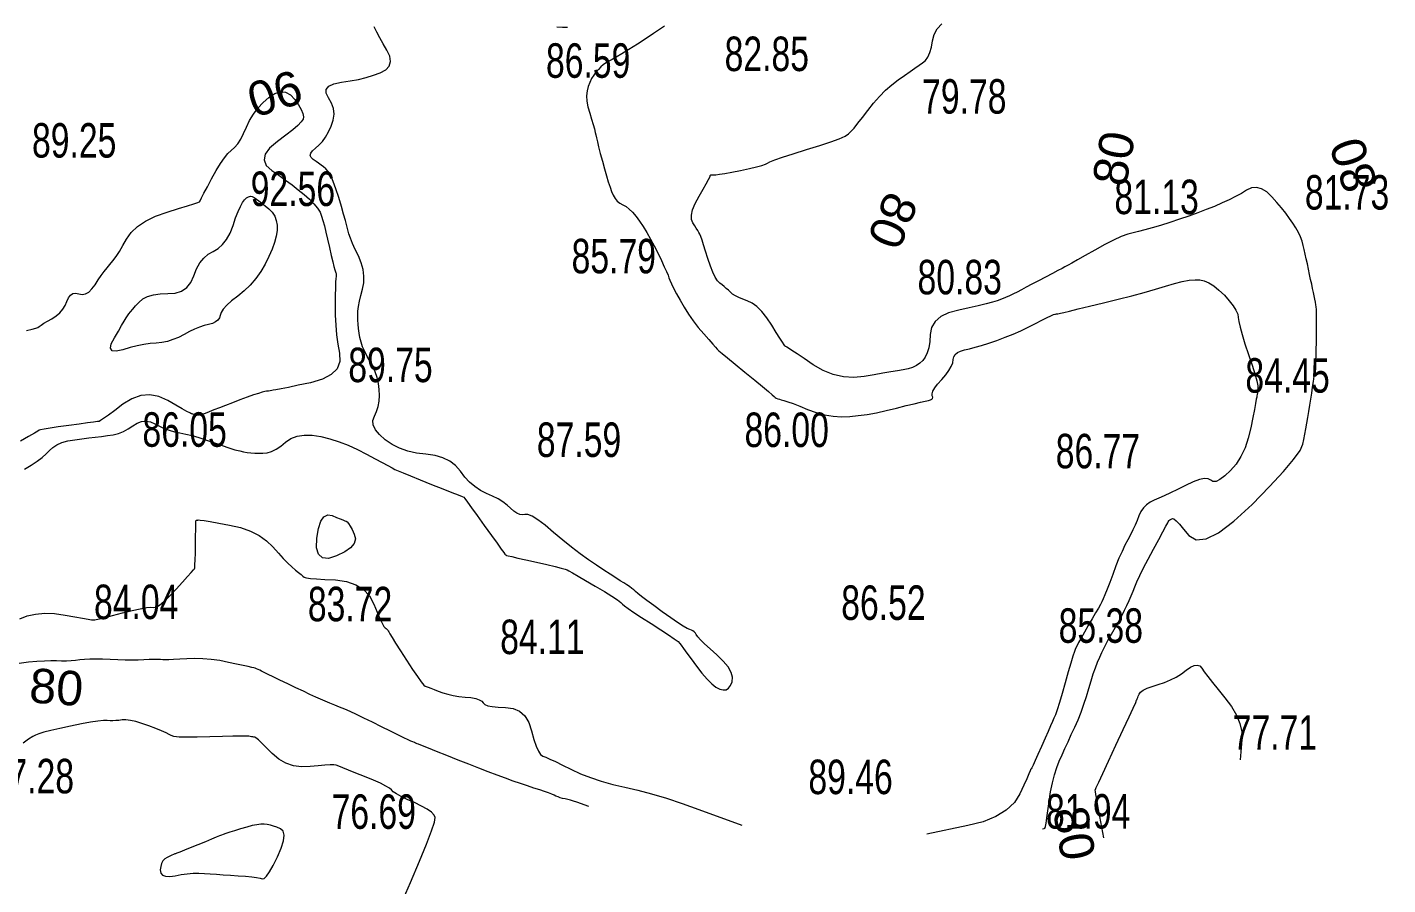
# Model space of a CAD drawing. Header units: metres. Extents: x 431726 to 434411, y 2469261 to 2472412.
# Drawn here: x 433496.6 to 433654.5, y 2471696.2 to 2471795.8 of the extents above; entities that cross this region are included whole.
import ezdxf
from ezdxf.enums import TextEntityAlignment as Align

# ---------------------------------------------------------------- set-up
doc = ezdxf.new("R2010")
doc.units = ezdxf.units.M
doc.header["$MEASUREMENT"] = 0
for name, color, linetype, lineweight in [('CAO DO', 8, 'Continuous', 18), ('MH_DongMuc', 8, 'Continuous', 18), ('MH_DongMuc_Con', 8, 'Continuous', 18)]:
    doc.layers.add(name, color=color, linetype=linetype, lineweight=lineweight)
doc.styles.get("Standard").update_dxf_attribs({"font": 'arial.ttf'})

msp = doc.modelspace()

# ---------------------------------------------------------------- linework, layer by layer
at = {"layer": 'MH_DongMuc', "color": 8, "lineweight": 0, "elevation": 90}
for points in [[(433525.35, 2471788.06), (433526, 2471788.26), (433526.6, 2471788.21), (433527.16, 2471787.92), (433527.68, 2471787.37), (433528.11, 2471786.74), (433528.42, 2471786.2), (433528.61, 2471785.74), (433528.68, 2471785.36), (433528.63, 2471785.07), (433528.43, 2471784.77), (433528.03, 2471784.36), (433527.43, 2471783.84), (433526.64, 2471783.22), (433525.65, 2471782.49), (433524.75, 2471781.73), (433524.24, 2471781.02), (433524.12, 2471780.34), (433524.37, 2471779.72), (433525.01, 2471779.13), (433525.83, 2471778.57), (433526.61, 2471778.01), (433527.36, 2471777.45), (433528.08, 2471776.89), (433528.77, 2471776.33), (433529.39, 2471775.79), (433529.9, 2471775.26), (433530.31, 2471774.76), (433530.6, 2471774.28), (433530.79, 2471773.82), (433530.93, 2471773.32), (433531.1, 2471772.7), (433531.27, 2471771.97), (433531.47, 2471771.14), (433531.69, 2471770.19), (433531.9, 2471769.27), (433532.07, 2471768.53), (433532.21, 2471767.97), (433532.32, 2471767.59), (433532.4, 2471767.38), (433532.45, 2471767.26), (433532.48, 2471767.15), (433532.49, 2471767.03), (433532.49, 2471766.92), (433532.47, 2471766.81), (433532.44, 2471766.59), (433532.41, 2471766.15), (433532.39, 2471765.49), (433532.37, 2471764.62), (433532.36, 2471763.52), (433532.37, 2471762.33), (433532.43, 2471761.18), (433532.53, 2471760.06), (433532.67, 2471758.97), (433532.86, 2471757.91), (433532.9, 2471756.94), (433532.58, 2471756.12), (433531.9, 2471755.43), (433530.88, 2471754.89), (433529.5, 2471754.49), (433528.08, 2471754.19), (433526.94, 2471753.95), (433526.08, 2471753.78), (433525.49, 2471753.66), (433525.18, 2471753.61), (433525, 2471753.59), (433524.82, 2471753.56), (433524.62, 2471753.53), (433524.41, 2471753.5), (433524.18, 2471753.46), (433523.89, 2471753.39), (433523.45, 2471753.26), (433522.88, 2471753.07), (433522.16, 2471752.81), (433521.31, 2471752.5), (433520.43, 2471752.17), (433519.63, 2471751.86), (433518.92, 2471751.59), (433518.3, 2471751.34), (433517.75, 2471751.12), (433517.29, 2471750.94), (433516.89, 2471750.82), (433516.57, 2471750.74), (433516.31, 2471750.72), (433516.12, 2471750.75), (433515.98, 2471750.8), (433515.86, 2471750.84), (433515.76, 2471750.88), (433515.68, 2471750.9), (433515.63, 2471750.91), (433515.49, 2471750.98), (433515.15, 2471751.16), (433514.61, 2471751.47), (433513.87, 2471751.9), (433512.93, 2471752.44), (433511.89, 2471752.91), (433510.85, 2471753.1), (433509.81, 2471753.01), (433508.78, 2471752.64), (433507.74, 2471751.99), (433506.8, 2471751.28), (433506.05, 2471750.73), (433505.5, 2471750.33), (433505.15, 2471750.09), (433504.98, 2471750), (433504.79, 2471749.98), (433504.34, 2471749.92), (433503.63, 2471749.82), (433502.67, 2471749.69), (433501.46, 2471749.53), (433500.24, 2471749.36), (433499.29, 2471749.22), (433498.61, 2471749.12), (433498.18, 2471749.04), (433498.02, 2471748.99), (433497.87, 2471748.88), (433497.46, 2471748.63), (433496.79, 2471748.24), (433495.87, 2471747.7)], [(433496.55, 2471760.55), (433497.2, 2471760.7), (433497.63, 2471760.82), (433497.85, 2471760.92), (433498.01, 2471761.03), (433498.25, 2471761.19), (433498.58, 2471761.39), (433498.99, 2471761.63), (433499.49, 2471761.92), (433500, 2471762.24), (433500.42, 2471762.61), (433500.77, 2471763.01), (433501.05, 2471763.45), (433501.24, 2471763.92), (433501.42, 2471764.35), (433501.65, 2471764.66), (433501.93, 2471764.83), (433502.25, 2471764.88), (433502.62, 2471764.8), (433503.01, 2471764.73), (433503.39, 2471764.8), (433503.77, 2471765.01), (433504.14, 2471765.37), (433504.5, 2471765.87), (433504.85, 2471766.42), (433505.2, 2471766.93), (433505.55, 2471767.4), (433505.89, 2471767.83), (433506.23, 2471768.22), (433506.58, 2471768.64), (433506.95, 2471769.14), (433507.33, 2471769.72), (433507.73, 2471770.4), (433508.15, 2471771.16), (433508.68, 2471771.93), (433509.41, 2471772.63), (433510.36, 2471773.25), (433511.51, 2471773.81), (433512.87, 2471774.29), (433514.19, 2471774.7), (433515.22, 2471775.02), (433515.97, 2471775.26), (433516.42, 2471775.42), (433516.6, 2471775.49), (433516.68, 2471775.62), (433516.86, 2471775.96), (433517.14, 2471776.49), (433517.53, 2471777.23), (433518.02, 2471778.17), (433518.54, 2471779.13), (433519.04, 2471779.94), (433519.5, 2471780.6), (433519.92, 2471781.11), (433520.31, 2471781.46), (433520.69, 2471781.79), (433521.05, 2471782.23), (433521.4, 2471782.77), (433521.74, 2471783.41), (433522.07, 2471784.16), (433522.43, 2471784.94), (433522.87, 2471785.67), (433523.39, 2471786.36), (433523.99, 2471787), (433524.66, 2471787.6), (433525.35, 2471788.06)]]:
    msp.add_lwpolyline(points, dxfattribs=at)
at = {"layer": 'MH_DongMuc_Con', "color": 8, "lineweight": 0}
for points, elevation in [([(433496.31, 2471744.46), (433497.1, 2471744.93), (433497.78, 2471745.39), (433498.37, 2471745.82), (433498.85, 2471746.24), (433499.22, 2471746.63), (433499.6, 2471746.99), (433500.08, 2471747.3), (433500.66, 2471747.55), (433501.36, 2471747.74), (433502.15, 2471747.88), (433502.98, 2471747.99), (433503.78, 2471748.1), (433504.53, 2471748.19), (433505.25, 2471748.27), (433505.94, 2471748.35), (433506.59, 2471748.45), (433507.21, 2471748.61), (433507.8, 2471748.84), (433508.36, 2471749.14), (433508.88, 2471749.49), (433509.4, 2471749.81), (433509.91, 2471750), (433510.42, 2471750.04), (433510.93, 2471749.95), (433511.45, 2471749.72), (433511.97, 2471749.44), (433512.53, 2471749.19), (433513.11, 2471748.98), (433513.71, 2471748.81), (433514.35, 2471748.68), (433515.03, 2471748.54), (433515.77, 2471748.35), (433516.56, 2471748.12), (433517.42, 2471747.84), (433518.34, 2471747.52), (433519.24, 2471747.2), (433520.02, 2471746.93), (433520.7, 2471746.72), (433521.28, 2471746.57), (433521.74, 2471746.47), (433522.16, 2471746.4), (433522.59, 2471746.36), (433523.04, 2471746.32), (433523.49, 2471746.31), (433523.97, 2471746.31), (433524.46, 2471746.36), (433524.97, 2471746.52), (433525.5, 2471746.77), (433526.04, 2471747.13), (433526.61, 2471747.58), (433527.23, 2471748.01), (433527.95, 2471748.29), (433528.77, 2471748.42), (433529.69, 2471748.41), (433530.69, 2471748.25), (433531.75, 2471747.99), (433532.81, 2471747.65), (433533.88, 2471747.24), (433534.94, 2471746.76), (433536.01, 2471746.21), (433536.99, 2471745.67), (433537.81, 2471745.23), (433538.47, 2471744.87), (433538.96, 2471744.61), (433539.28, 2471744.44), (433539.65, 2471744.28), (433540.25, 2471744.02), (433541.11, 2471743.67), (433542.2, 2471743.23), (433543.54, 2471742.7), (433544.86, 2471742.18), (433545.89, 2471741.77), (433546.64, 2471741.47), (433547.1, 2471741.28), (433547.27, 2471741.2), (433547.39, 2471741.05), (433547.69, 2471740.64), (433548.17, 2471739.99), (433548.82, 2471739.09), (433549.65, 2471737.93), (433550.48, 2471736.77), (433551.14, 2471735.86), (433551.61, 2471735.19), (433551.91, 2471734.78), (433552.03, 2471734.61), (433552.06, 2471734.56), (433552.1, 2471734.53), (433552.14, 2471734.5), (433552.18, 2471734.47), (433552.23, 2471734.45), (433552.41, 2471734.41), (433552.85, 2471734.31), (433553.54, 2471734.15), (433554.49, 2471733.93), (433555.7, 2471733.65), (433556.91, 2471733.38), (433557.87, 2471733.15), (433558.59, 2471732.97), (433559.05, 2471732.85), (433559.27, 2471732.78), (433559.47, 2471732.67), (433559.9, 2471732.43), (433560.54, 2471732.05), (433561.41, 2471731.54), (433562.5, 2471730.9), (433563.58, 2471730.25), (433564.45, 2471729.72), (433565.09, 2471729.3), (433565.51, 2471728.99), (433565.7, 2471728.8), (433565.9, 2471728.6), (433566.33, 2471728.28), (433566.99, 2471727.83), (433567.88, 2471727.25), (433569, 2471726.54), (433570.13, 2471725.83), (433571.02, 2471725.24), (433571.69, 2471724.78), (433572.13, 2471724.45), (433572.35, 2471724.24), (433572.5, 2471724.02), (433572.77, 2471723.65), (433573.16, 2471723.12), (433573.65, 2471722.44), (433574.26, 2471721.61), (433574.9, 2471720.77), (433575.49, 2471720.09), (433576.04, 2471719.55), (433576.53, 2471719.17), (433576.97, 2471718.93), (433577.37, 2471718.84), (433577.7, 2471718.87), (433577.99, 2471719.04), (433578.22, 2471719.35), (433578.4, 2471719.78), (433578.45, 2471720.31), (433578.3, 2471720.88), (433577.94, 2471721.51), (433577.38, 2471722.18), (433576.62, 2471722.91), (433575.84, 2471723.61), (433575.2, 2471724.19), (433574.73, 2471724.66), (433574.41, 2471725.01), (433574.24, 2471725.26), (433574.14, 2471725.43), (433574.01, 2471725.57), (433573.86, 2471725.69), (433573.69, 2471725.79), (433573.49, 2471725.85), (433573.19, 2471725.98), (433572.72, 2471726.25), (433572.08, 2471726.66), (433571.28, 2471727.21), (433570.3, 2471727.91), (433569.32, 2471728.62), (433568.52, 2471729.21), (433567.9, 2471729.68), (433567.46, 2471730.03), (433567.19, 2471730.26), (433566.99, 2471730.44), (433566.76, 2471730.63), (433566.49, 2471730.83), (433566.19, 2471731.04), (433565.85, 2471731.26), (433565.43, 2471731.52), (433564.9, 2471731.86), (433564.27, 2471732.27), (433563.52, 2471732.75), (433562.66, 2471733.31), (433561.73, 2471733.94), (433560.77, 2471734.64), (433559.77, 2471735.4), (433558.75, 2471736.23), (433557.7, 2471737.12), (433556.71, 2471737.95), (433555.88, 2471738.57), (433555.21, 2471738.99), (433554.7, 2471739.2), (433554.35, 2471739.21), (433554.06, 2471739.16), (433553.76, 2471739.21), (433553.43, 2471739.36), (433553.08, 2471739.6), (433552.71, 2471739.93), (433552.3, 2471740.3), (433551.81, 2471740.66), (433551.25, 2471741.01), (433550.62, 2471741.34), (433549.91, 2471741.65), (433549.2, 2471742), (433548.54, 2471742.43), (433547.93, 2471742.95), (433547.38, 2471743.54), (433546.88, 2471744.22), (433546.33, 2471744.87), (433545.66, 2471745.4), (433544.86, 2471745.79), (433543.94, 2471746.06), (433542.88, 2471746.2), (433541.79, 2471746.33), (433540.78, 2471746.56), (433539.83, 2471746.9), (433538.95, 2471747.34), (433538.14, 2471747.88), (433537.48, 2471748.47), (433537.02, 2471749.04), (433536.78, 2471749.59), (433536.74, 2471750.12), (433536.92, 2471750.63), (433537.16, 2471751.16), (433537.34, 2471751.73), (433537.45, 2471752.34), (433537.49, 2471753), (433537.47, 2471753.71), (433537.37, 2471754.42), (433537.22, 2471755.1), (433537.01, 2471755.75), (433536.74, 2471756.37), (433536.4, 2471756.97), (433536.06, 2471757.54), (433535.78, 2471758.1), (433535.54, 2471758.66), (433535.36, 2471759.2), (433535.23, 2471759.73), (433535.13, 2471760.25), (433535.06, 2471760.77), (433535.01, 2471761.27), (433534.98, 2471761.77), (433534.97, 2471762.26), (433535, 2471762.78), (433535.07, 2471763.34), (433535.17, 2471763.96), (433535.33, 2471764.62), (433535.52, 2471765.34), (433535.67, 2471766.09), (433535.7, 2471766.85), (433535.61, 2471767.63), (433535.39, 2471768.41), (433535.06, 2471769.21), (433534.69, 2471769.97), (433534.38, 2471770.65), (433534.13, 2471771.26), (433533.95, 2471771.78), (433533.83, 2471772.22), (433533.72, 2471772.69), (433533.55, 2471773.3), (433533.34, 2471774.06), (433533.08, 2471774.95), (433532.78, 2471775.99), (433532.45, 2471777.01), (433532.14, 2471777.85), (433531.84, 2471778.52), (433531.56, 2471779), (433531.29, 2471779.31), (433531.02, 2471779.53), (433530.74, 2471779.74), (433530.44, 2471779.96), (433530.14, 2471780.18), (433529.82, 2471780.4), (433529.57, 2471780.63), (433529.47, 2471780.88), (433529.52, 2471781.14), (433529.72, 2471781.42), (433530.07, 2471781.72), (433530.48, 2471782.06), (433530.87, 2471782.49), (433531.24, 2471783), (433531.58, 2471783.59), (433531.9, 2471784.27), (433532.14, 2471784.97), (433532.23, 2471785.65), (433532.16, 2471786.3), (433531.95, 2471786.93), (433531.59, 2471787.54), (433531.3, 2471788.09), (433531.31, 2471788.54), (433531.61, 2471788.91), (433532.21, 2471789.18), (433533.1, 2471789.36), (433534.11, 2471789.52), (433535.07, 2471789.7), (433535.97, 2471789.92), (433536.81, 2471790.17), (433537.59, 2471790.45), (433538.23, 2471790.79), (433538.62, 2471791.23), (433538.78, 2471791.76), (433538.69, 2471792.38), (433538.36, 2471793.09), (433537.93, 2471793.83), (433537.55, 2471794.53), (433537.2, 2471795.19), (433536.89, 2471795.81)], 88), ([(433558.06, 2471795.8), (433558.74, 2471795.74), (433559.3, 2471795.77)], 88), ([(433570.55, 2471795.89), (433569.99, 2471795.5), (433569.29, 2471795.02), (433568.43, 2471794.45), (433567.43, 2471793.8), (433566.44, 2471793.17), (433565.61, 2471792.65), (433564.97, 2471792.26), (433564.49, 2471791.99), (433564.18, 2471791.85), (433563.96, 2471791.74), (433563.71, 2471791.58), (433563.46, 2471791.39), (433563.18, 2471791.15), (433562.89, 2471790.86), (433562.61, 2471790.54), (433562.35, 2471790.18), (433562.11, 2471789.78), (433561.9, 2471789.35), (433561.71, 2471788.88), (433561.57, 2471788.37), (433561.52, 2471787.8), (433561.55, 2471787.18), (433561.67, 2471786.51), (433561.88, 2471785.77), (433562.1, 2471785.06), (433562.28, 2471784.46), (433562.43, 2471783.95), (433562.53, 2471783.55), (433562.59, 2471783.25), (433562.66, 2471782.92), (433562.77, 2471782.46), (433562.92, 2471781.86), (433563.11, 2471781.11), (433563.35, 2471780.22), (433563.6, 2471779.31), (433563.83, 2471778.5), (433564.04, 2471777.8), (433564.24, 2471777.19), (433564.41, 2471776.68), (433564.6, 2471776.25), (433564.82, 2471775.88), (433565.08, 2471775.58), (433565.39, 2471775.33), (433565.73, 2471775.14), (433566.1, 2471774.94), (433566.47, 2471774.65), (433566.86, 2471774.27), (433567.26, 2471773.8), (433567.67, 2471773.24), (433568.09, 2471772.61), (433568.51, 2471771.92), (433568.94, 2471771.17), (433569.37, 2471770.36), (433569.81, 2471769.49), (433570.21, 2471768.66), (433570.53, 2471767.96), (433570.79, 2471767.4), (433570.97, 2471766.97), (433571.07, 2471766.68), (433571.18, 2471766.39), (433571.36, 2471765.98), (433571.62, 2471765.46), (433571.95, 2471764.82), (433572.36, 2471764.06), (433572.83, 2471763.26), (433573.34, 2471762.46), (433573.88, 2471761.68), (433574.47, 2471760.92), (433575.11, 2471760.17), (433575.69, 2471759.5), (433576.15, 2471758.98), (433576.48, 2471758.61), (433576.67, 2471758.39), (433576.74, 2471758.31), (433576.87, 2471758.2), (433577.25, 2471757.89), (433577.87, 2471757.38), (433578.75, 2471756.65), (433579.88, 2471755.73), (433581.02, 2471754.79), (433581.93, 2471754.04), (433582.61, 2471753.47), (433583.06, 2471753.08), (433583.28, 2471752.89), (433583.39, 2471752.78), (433583.53, 2471752.7), (433583.69, 2471752.63), (433583.88, 2471752.57), (433584.1, 2471752.52), (433584.4, 2471752.44), (433584.86, 2471752.29), (433585.47, 2471752.07), (433586.24, 2471751.77), (433587.16, 2471751.4), (433588.15, 2471751.04), (433589.13, 2471750.77), (433590.11, 2471750.61), (433591.08, 2471750.54), (433592.04, 2471750.57), (433593.02, 2471750.67), (433594.05, 2471750.81), (433595.14, 2471751.01), (433596.28, 2471751.25), (433597.47, 2471751.54), (433598.59, 2471751.83), (433599.52, 2471752.06), (433600.26, 2471752.24), (433600.81, 2471752.36), (433601.17, 2471752.43), (433601.4, 2471752.49), (433601.56, 2471752.57), (433601.65, 2471752.68), (433601.67, 2471752.82), (433601.62, 2471752.99), (433601.59, 2471753.2), (433601.68, 2471753.5), (433601.9, 2471753.88), (433602.24, 2471754.33), (433602.71, 2471754.87), (433603.18, 2471755.42), (433603.55, 2471755.93), (433603.82, 2471756.39), (433603.99, 2471756.8), (433604.05, 2471757.17), (433604.11, 2471757.49), (433604.28, 2471757.77), (433604.54, 2471757.99), (433604.9, 2471758.17), (433605.37, 2471758.3), (433605.93, 2471758.42), (433606.58, 2471758.6), (433607.33, 2471758.82), (433608.17, 2471759.09), (433609.1, 2471759.41), (433610.06, 2471759.77), (433610.99, 2471760.14), (433611.89, 2471760.52), (433612.76, 2471760.93), (433613.59, 2471761.36), (433614.34, 2471761.75), (433614.94, 2471762.05), (433615.39, 2471762.27), (433615.69, 2471762.41), (433615.84, 2471762.45), (433615.92, 2471762.46), (433616.03, 2471762.48), (433616.17, 2471762.5), (433616.33, 2471762.53), (433616.51, 2471762.57), (433616.87, 2471762.65), (433617.54, 2471762.81), (433618.53, 2471763.05), (433619.84, 2471763.37), (433621.47, 2471763.76), (433623.18, 2471764.19), (433624.76, 2471764.59), (433626.2, 2471764.98), (433627.5, 2471765.35), (433628.67, 2471765.71), (433629.71, 2471766.01), (433630.62, 2471766.24), (433631.42, 2471766.38), (433632.1, 2471766.45), (433632.65, 2471766.44), (433633.17, 2471766.33), (433633.71, 2471766.09), (433634.28, 2471765.74), (433634.87, 2471765.25), (433635.5, 2471764.65), (433636.07, 2471764.01), (433636.52, 2471763.43), (433636.85, 2471762.92), (433637.05, 2471762.46), (433637.12, 2471762.06), (433637.17, 2471761.59), (433637.32, 2471760.93), (433637.56, 2471760.07), (433637.89, 2471759.02), (433638.32, 2471757.78), (433638.74, 2471756.54), (433639.05, 2471755.52), (433639.27, 2471754.72), (433639.39, 2471754.14), (433639.4, 2471753.78), (433639.37, 2471753.54), (433639.34, 2471753.32), (433639.31, 2471753.13), (433639.28, 2471752.96), (433639.26, 2471752.82), (433639.21, 2471752.58), (433639.12, 2471752.1), (433638.98, 2471751.39), (433638.8, 2471750.45), (433638.58, 2471749.27), (433638.28, 2471748.04), (433637.9, 2471746.92), (433637.42, 2471745.93), (433636.86, 2471745.05), (433636.2, 2471744.29), (433635.55, 2471743.68), (433634.99, 2471743.26), (433634.54, 2471743.04), (433634.18, 2471743.01), (433633.92, 2471743.17), (433633.63, 2471743.35), (433633.2, 2471743.38), (433632.61, 2471743.26), (433631.88, 2471743), (433630.99, 2471742.58), (433630.08, 2471742.11), (433629.26, 2471741.71), (433628.53, 2471741.37), (433627.89, 2471741.08), (433627.35, 2471740.86), (433626.88, 2471740.63), (433626.47, 2471740.33), (433626.12, 2471739.97), (433625.83, 2471739.55), (433625.6, 2471739.05), (433625.38, 2471738.52), (433625.15, 2471737.98), (433624.88, 2471737.42), (433624.6, 2471736.85), (433624.29, 2471736.27), (433623.97, 2471735.64), (433623.63, 2471734.92), (433623.28, 2471734.12), (433622.92, 2471733.23), (433622.55, 2471732.25), (433622.2, 2471731.31), (433621.89, 2471730.52), (433621.64, 2471729.89), (433621.44, 2471729.41), (433621.29, 2471729.08), (433621.12, 2471728.77), (433620.89, 2471728.34), (433620.57, 2471727.79), (433620.18, 2471727.11), (433619.72, 2471726.32), (433619.26, 2471725.53), (433618.88, 2471724.86), (433618.58, 2471724.33), (433618.37, 2471723.92), (433618.23, 2471723.63), (433618.1, 2471723.3), (433617.92, 2471722.74), (433617.68, 2471721.95), (433617.38, 2471720.93), (433617.03, 2471719.68), (433616.67, 2471718.42), (433616.36, 2471717.38), (433616.11, 2471716.55), (433615.9, 2471715.94), (433615.74, 2471715.55), (433615.58, 2471715.19), (433615.35, 2471714.68), (433615.06, 2471714.03), (433614.7, 2471713.23), (433614.28, 2471712.28), (433613.87, 2471711.36), (433613.55, 2471710.64), (433613.31, 2471710.12), (433613.15, 2471709.81), (433613.08, 2471709.69), (433613.06, 2471709.66), (433613.04, 2471709.64), (433613.02, 2471709.62), (433613.02, 2471709.6), (433613.02, 2471709.57), (433612.98, 2471709.44), (433612.83, 2471709.1), (433612.58, 2471708.54), (433612.23, 2471707.77), (433611.78, 2471706.79), (433611.14, 2471705.77), (433610.21, 2471704.89), (433609.01, 2471704.15), (433607.52, 2471703.55), (433605.76, 2471703.09), (433600.99, 2471702.11)], 84), ([(433614.42, 2471702.73), (433614.6, 2471702.77), (433614.65, 2471702.79), (433614.68, 2471702.81), (433614.71, 2471702.84), (433614.73, 2471702.87), (433614.76, 2471703.01), (433614.82, 2471703.39), (433614.9, 2471703.99), (433615.02, 2471704.82), (433615.17, 2471705.88), (433615.35, 2471707.01), (433615.55, 2471708.04), (433615.79, 2471708.98), (433616.06, 2471709.82), (433616.35, 2471710.57), (433616.67, 2471711.29), (433617.01, 2471712.04), (433617.37, 2471712.83), (433617.74, 2471713.65), (433618.14, 2471714.5), (433618.53, 2471715.38), (433618.89, 2471716.27), (433619.22, 2471717.17), (433619.52, 2471718.08), (433619.79, 2471719), (433620.05, 2471719.88), (433620.3, 2471720.69), (433620.55, 2471721.42), (433620.8, 2471722.08), (433621.04, 2471722.65), (433621.29, 2471723.19), (433621.55, 2471723.72), (433621.83, 2471724.25), (433622.11, 2471724.79), (433622.42, 2471725.32), (433622.72, 2471725.85), (433623.03, 2471726.39), (433623.33, 2471726.95), (433623.63, 2471727.51), (433623.92, 2471728.08), (433624.2, 2471728.65), (433624.46, 2471729.21), (433624.7, 2471729.75), (433624.92, 2471730.29), (433625.12, 2471730.8), (433625.36, 2471731.39), (433625.7, 2471732.12), (433626.13, 2471733), (433626.66, 2471734.02), (433627.28, 2471735.19), (433627.89, 2471736.31), (433628.37, 2471737.19), (433628.71, 2471737.84), (433628.93, 2471738.24), (433629.01, 2471738.41), (433629.03, 2471738.45), (433629.06, 2471738.49), (433629.09, 2471738.52), (433629.13, 2471738.55), (433629.17, 2471738.57), (433629.21, 2471738.59), (433629.27, 2471738.61), (433629.34, 2471738.64), (433629.41, 2471738.68), (433629.49, 2471738.72), (433629.63, 2471738.68), (433629.9, 2471738.46), (433630.28, 2471738.07), (433630.78, 2471737.51), (433631.39, 2471736.77), (433632.23, 2471736.26), (433633.38, 2471736.36), (433634.84, 2471737.07), (433636.62, 2471738.41), (433638.71, 2471740.36), (433640.75, 2471742.44), (433642.36, 2471744.19), (433643.54, 2471745.59), (433644.29, 2471746.64), (433644.6, 2471747.36), (433644.71, 2471747.91), (433644.82, 2471748.51), (433644.94, 2471749.13), (433645.06, 2471749.78), (433645.18, 2471750.47), (433645.3, 2471751.17), (433645.42, 2471751.87), (433645.53, 2471752.57), (433645.64, 2471753.27), (433645.74, 2471753.97), (433645.83, 2471754.64), (433645.91, 2471755.24), (433645.98, 2471755.77), (433646.03, 2471756.23), (433646.08, 2471756.64), (433646.11, 2471757.07), (433646.14, 2471757.64), (433646.16, 2471758.34), (433646.18, 2471759.17), (433646.2, 2471760.14), (433646.2, 2471761.09), (433646.2, 2471761.88), (433646.19, 2471762.51), (433646.18, 2471762.99), (433646.15, 2471763.3), (433646.12, 2471763.55), (433646.07, 2471763.85), (433646.01, 2471764.18), (433645.93, 2471764.56), (433645.84, 2471764.98), (433645.74, 2471765.44), (433645.63, 2471765.94), (433645.51, 2471766.47), (433645.39, 2471767.05), (433645.26, 2471767.67), (433645.13, 2471768.28), (433645, 2471768.87), (433644.88, 2471769.42), (433644.77, 2471769.94), (433644.65, 2471770.43), (433644.52, 2471770.91), (433644.33, 2471771.41), (433644.09, 2471771.92), (433643.8, 2471772.45), (433643.46, 2471773), (433643.07, 2471773.57), (433642.63, 2471774.16), (433642.14, 2471774.77), (433641.6, 2471775.41), (433641.02, 2471776.07), (433640.41, 2471776.64), (433639.82, 2471777), (433639.23, 2471777.16), (433638.65, 2471777.1), (433638.08, 2471776.84), (433637.48, 2471776.47), (433636.81, 2471776.1), (433636.06, 2471775.72), (433635.25, 2471775.35), (433634.35, 2471774.96), (433633.41, 2471774.58), (433632.41, 2471774.2), (433631.38, 2471773.83), (433630.3, 2471773.46), (433629.18, 2471773.09), (433628.09, 2471772.75), (433627.13, 2471772.46), (433626.27, 2471772.22), (433625.54, 2471772.04), (433624.92, 2471771.9), (433624.29, 2471771.73), (433623.53, 2471771.45), (433622.64, 2471771.04), (433621.62, 2471770.52), (433620.46, 2471769.88), (433619.35, 2471769.24), (433618.47, 2471768.74), (433617.81, 2471768.36), (433617.38, 2471768.12), (433617.17, 2471768.01), (433617, 2471767.93), (433616.67, 2471767.76), (433616.18, 2471767.51), (433615.55, 2471767.17), (433614.75, 2471766.76), (433613.93, 2471766.32), (433613.18, 2471765.92), (433612.53, 2471765.58), (433611.96, 2471765.28), (433611.48, 2471765.02), (433611.04, 2471764.8), (433610.58, 2471764.58), (433610.12, 2471764.38), (433609.64, 2471764.19), (433609.16, 2471764.01), (433608.59, 2471763.83), (433607.86, 2471763.63), (433606.96, 2471763.42), (433605.91, 2471763.18), (433604.69, 2471762.93), (433603.52, 2471762.6), (433602.6, 2471762.16), (433601.94, 2471761.59), (433601.53, 2471760.9), (433601.38, 2471760.09), (433601.32, 2471759.28), (433601.21, 2471758.56), (433601.03, 2471757.96), (433600.81, 2471757.46), (433600.52, 2471757.06), (433600.18, 2471756.75), (433599.78, 2471756.48), (433599.33, 2471756.26), (433598.81, 2471756.1), (433598.24, 2471755.98), (433597.58, 2471755.88), (433596.8, 2471755.75), (433595.9, 2471755.6), (433594.87, 2471755.41), (433593.72, 2471755.2), (433592.52, 2471755.08), (433591.32, 2471755.16), (433590.14, 2471755.43), (433588.97, 2471755.91), (433587.81, 2471756.58), (433586.76, 2471757.29), (433585.93, 2471757.84), (433585.32, 2471758.25), (433584.93, 2471758.5), (433584.76, 2471758.61), (433584.7, 2471758.65), (433584.65, 2471758.68), (433584.6, 2471758.71), (433584.56, 2471758.74), (433584.53, 2471758.77), (433584.44, 2471758.89), (433584.25, 2471759.19), (433583.94, 2471759.67), (433583.53, 2471760.33), (433583, 2471761.18), (433582.42, 2471762.04), (433581.85, 2471762.76), (433581.28, 2471763.32), (433580.72, 2471763.73), (433580.16, 2471763.98), (433579.63, 2471764.17), (433579.18, 2471764.37), (433578.78, 2471764.57), (433578.46, 2471764.78), (433578.2, 2471765), (433577.97, 2471765.22), (433577.73, 2471765.43), (433577.49, 2471765.64), (433577.24, 2471765.85), (433576.97, 2471766.05), (433576.71, 2471766.32), (433576.44, 2471766.75), (433576.16, 2471767.31), (433575.88, 2471768.03), (433575.6, 2471768.9), (433575.33, 2471769.76), (433575.1, 2471770.48), (433574.91, 2471771.04), (433574.76, 2471771.46), (433574.65, 2471771.72), (433574.55, 2471771.92), (433574.41, 2471772.16), (433574.25, 2471772.42), (433574.06, 2471772.71), (433573.84, 2471773.04), (433573.68, 2471773.43), (433573.68, 2471773.94), (433573.82, 2471774.56), (433574.12, 2471775.29), (433574.57, 2471776.13), (433575.05, 2471776.95), (433575.41, 2471777.59), (433575.67, 2471778.06), (433575.82, 2471778.36), (433575.87, 2471778.48), (433575.86, 2471778.52), (433575.87, 2471778.55), (433575.88, 2471778.57), (433575.91, 2471778.59), (433575.95, 2471778.6), (433576, 2471778.6), (433576.06, 2471778.61), (433576.13, 2471778.61), (433576.21, 2471778.61), (433576.31, 2471778.61), (433576.52, 2471778.62), (433576.93, 2471778.69), (433577.54, 2471778.79), (433578.36, 2471778.94), (433579.38, 2471779.13), (433580.4, 2471779.34), (433581.23, 2471779.53), (433581.85, 2471779.69), (433582.27, 2471779.84), (433582.49, 2471779.97), (433582.76, 2471780.13), (433583.36, 2471780.36), (433584.26, 2471780.68), (433585.49, 2471781.07), (433587.03, 2471781.55), (433588.58, 2471782.03), (433589.84, 2471782.45), (433590.82, 2471782.81), (433591.5, 2471783.12), (433591.89, 2471783.36), (433592.18, 2471783.64), (433592.55, 2471784.05), (433593, 2471784.6), (433593.53, 2471785.28), (433594.13, 2471786.09), (433594.79, 2471786.94), (433595.48, 2471787.72), (433596.18, 2471788.43), (433596.92, 2471789.07), (433597.67, 2471789.65), (433598.4, 2471790.16), (433599.04, 2471790.62), (433599.61, 2471791.01), (433600.09, 2471791.33), (433600.49, 2471791.6), (433600.82, 2471791.89), (433601.11, 2471792.29), (433601.34, 2471792.8), (433601.52, 2471793.42), (433601.65, 2471794.15), (433601.84, 2471794.9), (433602.2, 2471795.57), (433602.72, 2471796.16)], 82), ([(433523.23, 2471775.81), (433523.52, 2471775.59), (433523.86, 2471775.33), (433524.24, 2471775.02), (433524.66, 2471774.68), (433525.05, 2471774.28), (433525.34, 2471773.84), (433525.53, 2471773.33), (433525.62, 2471772.78), (433525.61, 2471772.16), (433525.51, 2471771.5), (433525.32, 2471770.77), (433525.05, 2471770), (433524.68, 2471769.16), (433524.24, 2471768.27), (433523.72, 2471767.39), (433523.14, 2471766.57), (433522.5, 2471765.82), (433521.81, 2471765.15), (433521.06, 2471764.54), (433520.35, 2471763.99), (433519.79, 2471763.49), (433519.38, 2471763.04), (433519.12, 2471762.65), (433519, 2471762.31), (433518.92, 2471762.01), (433518.74, 2471761.76), (433518.47, 2471761.55), (433518.11, 2471761.38), (433517.66, 2471761.26), (433517.15, 2471761.12), (433516.61, 2471760.94), (433516.04, 2471760.71), (433515.45, 2471760.42), (433514.83, 2471760.08), (433514.19, 2471759.75), (433513.54, 2471759.49), (433512.89, 2471759.29), (433512.24, 2471759.16), (433511.58, 2471759.09), (433510.89, 2471759.04), (433510.16, 2471758.93), (433509.39, 2471758.78), (433508.57, 2471758.57), (433507.71, 2471758.32), (433506.96, 2471758.15), (433506.49, 2471758.21), (433506.3, 2471758.49), (433506.38, 2471758.99), (433506.74, 2471759.72), (433507.21, 2471760.49), (433507.59, 2471761.13), (433507.89, 2471761.64), (433508.12, 2471762.01), (433508.27, 2471762.26), (433508.41, 2471762.47), (433508.61, 2471762.72), (433508.87, 2471763.04), (433509.19, 2471763.4), (433509.57, 2471763.81), (433510.03, 2471764.21), (433510.6, 2471764.51), (433511.27, 2471764.71), (433512.05, 2471764.82), (433512.93, 2471764.83), (433513.8, 2471764.89), (433514.54, 2471765.12), (433515.15, 2471765.54), (433515.63, 2471766.13), (433515.97, 2471766.9), (433516.28, 2471767.71), (433516.66, 2471768.39), (433517.11, 2471768.96), (433517.62, 2471769.4), (433518.2, 2471769.72), (433518.78, 2471770.06), (433519.3, 2471770.52), (433519.76, 2471771.13), (433520.16, 2471771.86), (433520.51, 2471772.74), (433520.81, 2471773.61), (433521.09, 2471774.35), (433521.36, 2471774.94), (433521.61, 2471775.41), (433521.84, 2471775.73), (433522.07, 2471775.95), (433522.29, 2471776.08), (433522.52, 2471776.13), (433522.74, 2471776.1), (433522.97, 2471775.98), (433523.23, 2471775.81)], 92), ([(433533.76, 2471738.34), (433533.91, 2471738.15), (433534.1, 2471737.85), (433534.32, 2471737.44), (433534.57, 2471736.93), (433534.7, 2471736.38), (433534.56, 2471735.84), (433534.15, 2471735.34), (433533.47, 2471734.85), (433532.53, 2471734.39), (433531.57, 2471734.11), (433530.87, 2471734.17), (433530.41, 2471734.59), (433530.19, 2471735.35), (433530.23, 2471736.45), (433530.43, 2471737.58), (433530.7, 2471738.41), (433531.06, 2471738.94), (433531.49, 2471739.16), (433532, 2471739.08), (433532.5, 2471738.87), (433532.92, 2471738.7), (433533.25, 2471738.57), (433533.49, 2471738.48), (433533.64, 2471738.43), (433533.76, 2471738.34)], 84), ([(433495.76, 2471727.08), (433496.64, 2471727.43), (433497.61, 2471727.65), (433498.67, 2471727.75), (433499.8, 2471727.7), (433501.02, 2471727.53), (433502.16, 2471727.32), (433503.05, 2471727.16), (433503.7, 2471727.04), (433504.11, 2471726.97), (433504.27, 2471726.96), (433504.31, 2471726.96), (433504.35, 2471726.97), (433504.39, 2471726.97), (433504.43, 2471726.97), (433504.46, 2471726.97), (433504.62, 2471727), (433505.02, 2471727.09), (433505.66, 2471727.25), (433506.54, 2471727.48), (433507.67, 2471727.77), (433508.8, 2471728.05), (433509.74, 2471728.26), (433510.46, 2471728.39), (433510.99, 2471728.44), (433511.3, 2471728.41), (433511.58, 2471728.44), (433511.97, 2471728.67), (433512.49, 2471729.09), (433513.13, 2471729.71), (433513.9, 2471730.53), (433514.64, 2471731.35), (433515.23, 2471732), (433515.65, 2471732.47), (433515.92, 2471732.76), (433516.03, 2471732.88), (433516.06, 2471733.01), (433516.09, 2471733.36), (433516.11, 2471733.93), (433516.14, 2471734.7), (433516.16, 2471735.69), (433516.17, 2471736.69), (433516.19, 2471737.46), (433516.2, 2471738.01), (433516.21, 2471738.35), (433516.21, 2471738.47), (433516.21, 2471738.48), (433516.22, 2471738.5), (433516.23, 2471738.51), (433516.24, 2471738.51), (433516.25, 2471738.52), (433516.27, 2471738.53), (433516.3, 2471738.54), (433516.35, 2471738.55), (433516.41, 2471738.56), (433516.48, 2471738.57), (433516.69, 2471738.56), (433517.15, 2471738.5), (433517.87, 2471738.38), (433518.85, 2471738.2), (433520.08, 2471737.98), (433521.37, 2471737.68), (433522.53, 2471737.27), (433523.54, 2471736.76), (433524.41, 2471736.15), (433525.13, 2471735.44), (433525.77, 2471734.73), (433526.34, 2471734.1), (433526.87, 2471733.56), (433527.34, 2471733.11), (433527.76, 2471732.74), (433528.12, 2471732.45), (433528.4, 2471732.22), (433528.62, 2471732.04), (433528.77, 2471731.93), (433528.86, 2471731.87), (433529.04, 2471731.84), (433529.48, 2471731.79), (433530.19, 2471731.74), (433531.17, 2471731.67), (433532.4, 2471731.6), (433533.68, 2471731.42), (433534.76, 2471731.05), (433535.64, 2471730.5), (433536.34, 2471729.75), (433536.84, 2471728.81), (433537.22, 2471727.88), (433537.54, 2471727.13), (433537.8, 2471726.58), (433538.01, 2471726.21), (433538.16, 2471726.04), (433538.27, 2471725.96), (433538.37, 2471725.87), (433538.46, 2471725.78), (433538.52, 2471725.68), (433538.58, 2471725.57), (433538.69, 2471725.35), (433538.96, 2471724.92), (433539.37, 2471724.26), (433539.92, 2471723.39), (433540.62, 2471722.3), (433541.33, 2471721.22), (433541.9, 2471720.38), (433542.33, 2471719.77), (433542.63, 2471719.4), (433542.79, 2471719.27), (433542.92, 2471719.24), (433543.14, 2471719.17), (433543.44, 2471719.05), (433543.83, 2471718.9), (433544.3, 2471718.7), (433544.84, 2471718.5), (433545.42, 2471718.33), (433546.05, 2471718.2), (433546.72, 2471718.09), (433547.44, 2471718.02), (433548.11, 2471717.95), (433548.66, 2471717.85), (433549.07, 2471717.71), (433549.36, 2471717.55), (433549.52, 2471717.35), (433549.7, 2471717.16), (433550.05, 2471717.01), (433550.57, 2471716.91), (433551.26, 2471716.84), (433552.12, 2471716.82), (433552.99, 2471716.7), (433553.74, 2471716.37), (433554.34, 2471715.83), (433554.81, 2471715.07), (433555.14, 2471714.09), (433555.41, 2471713.1), (433555.67, 2471712.32), (433555.93, 2471711.73), (433556.19, 2471711.35), (433556.44, 2471711.17), (433556.78, 2471711.04), (433557.27, 2471710.82), (433557.93, 2471710.52), (433558.74, 2471710.12), (433559.71, 2471709.63), (433560.8, 2471709.12), (433561.97, 2471708.66), (433563.22, 2471708.24), (433564.55, 2471707.87), (433565.95, 2471707.55), (433567.45, 2471707.21), (433569.06, 2471706.78), (433570.78, 2471706.27), (433572.61, 2471705.67), (433574.55, 2471704.98), (433579.54, 2471703.16)], 84), ([(433561.79, 2471705.3), (433560.38, 2471705.81), (433560, 2471705.93), (433559.65, 2471706.04), (433559.33, 2471706.12), (433559.02, 2471706.19), (433558.74, 2471706.26), (433558.47, 2471706.33), (433558.21, 2471706.42), (433557.97, 2471706.51), (433557.75, 2471706.61), (433557.49, 2471706.74), (433557.12, 2471706.88), (433556.65, 2471707.05), (433556.09, 2471707.24), (433555.42, 2471707.45), (433554.67, 2471707.7), (433553.87, 2471707.97), (433553.02, 2471708.27), (433552.1, 2471708.6), (433551.14, 2471708.96), (433550.11, 2471709.35), (433549.01, 2471709.77), (433547.85, 2471710.22), (433546.62, 2471710.7), (433545.32, 2471711.22), (433544.11, 2471711.7), (433543.17, 2471712.08), (433542.47, 2471712.35), (433542.04, 2471712.53), (433541.86, 2471712.6), (433541.79, 2471712.63), (433541.68, 2471712.68), (433541.54, 2471712.74), (433541.36, 2471712.81), (433541.15, 2471712.9), (433540.82, 2471713.04), (433540.32, 2471713.28), (433539.64, 2471713.62), (433538.78, 2471714.05), (433537.74, 2471714.57), (433536.67, 2471715.11), (433535.7, 2471715.58), (433534.85, 2471715.99), (433534.1, 2471716.33), (433533.46, 2471716.61), (433532.87, 2471716.85), (433532.31, 2471717.08), (433531.75, 2471717.32), (433531.2, 2471717.55), (433530.67, 2471717.77), (433530.1, 2471718.02), (433529.43, 2471718.32), (433528.67, 2471718.68), (433527.81, 2471719.08), (433526.86, 2471719.54), (433525.94, 2471719.98), (433525.17, 2471720.35), (433524.57, 2471720.65), (433524.12, 2471720.88), (433523.83, 2471721.03), (433523.62, 2471721.13), (433523.43, 2471721.22), (433523.25, 2471721.3), (433523.08, 2471721.36), (433522.93, 2471721.4), (433522.69, 2471721.45), (433522.28, 2471721.55), (433521.69, 2471721.67), (433520.93, 2471721.84), (433519.99, 2471722.04), (433518.97, 2471722.24), (433517.98, 2471722.38), (433517.01, 2471722.46), (433516.07, 2471722.48), (433515.15, 2471722.45), (433514.32, 2471722.4), (433513.62, 2471722.36), (433513.06, 2471722.34), (433512.63, 2471722.34), (433512.35, 2471722.35), (433512.08, 2471722.37), (433511.73, 2471722.38), (433511.3, 2471722.37), (433510.78, 2471722.36), (433510.17, 2471722.33), (433509.49, 2471722.31), (433508.76, 2471722.3), (433507.98, 2471722.31), (433507.14, 2471722.34), (433506.25, 2471722.38), (433505.37, 2471722.42), (433504.58, 2471722.43), (433503.88, 2471722.42), (433503.27, 2471722.39), (433502.74, 2471722.32), (433502.24, 2471722.26), (433501.73, 2471722.22), (433501.18, 2471722.19), (433500.62, 2471722.19), (433500.03, 2471722.21), (433499.38, 2471722.22), (433498.62, 2471722.19), (433497.75, 2471722.14), (433496.77, 2471722.05), (433495.69, 2471721.92)], 82), ([(433621.51, 2471701.68), (433620.83, 2471705.39), (433620.7, 2471706.16), (433620.6, 2471706.72), (433620.54, 2471707.06), (433620.52, 2471707.19), (433620.53, 2471707.21), (433620.53, 2471707.23), (433620.53, 2471707.25), (433620.54, 2471707.27), (433620.55, 2471707.28), (433620.65, 2471707.5), (433620.93, 2471708.12), (433621.41, 2471709.15), (433622.07, 2471710.58), (433622.93, 2471712.42), (433623.78, 2471714.26), (433624.45, 2471715.7), (433624.93, 2471716.74), (433625.22, 2471717.39), (433625.32, 2471717.64), (433625.35, 2471717.7), (433625.39, 2471717.81), (433625.45, 2471717.95), (433625.52, 2471718.12), (433625.62, 2471718.34), (433625.79, 2471718.57), (433626.1, 2471718.8), (433626.54, 2471719.03), (433627.11, 2471719.25), (433627.82, 2471719.48), (433628.57, 2471719.72), (433629.27, 2471720), (433629.92, 2471720.33), (433630.52, 2471720.7), (433631.07, 2471721.12), (433631.56, 2471721.48), (433631.99, 2471721.68), (433632.36, 2471721.73), (433632.66, 2471721.62), (433632.9, 2471721.36), (433633.17, 2471720.95), (433633.57, 2471720.4), (433634.11, 2471719.72), (433634.78, 2471718.89), (433635.57, 2471717.93), (433636.34, 2471716.91), (433636.92, 2471715.91), (433637.31, 2471714.93), (433637.51, 2471713.97), (433637.53, 2471713.03), (433637.32, 2471710.71)], 78), ([(433540.01, 2471694), (433541.08, 2471696.5), (433542.14, 2471698.98), (433542.96, 2471700.96), (433543.53, 2471702.47), (433543.86, 2471703.49), (433543.95, 2471704.02), (433543.83, 2471704.32), (433543.52, 2471704.65), (433543.04, 2471705), (433542.38, 2471705.37), (433541.54, 2471705.76), (433540.69, 2471706.14), (433540, 2471706.48), (433539.47, 2471706.77), (433539.1, 2471707.02), (433538.89, 2471707.23), (433538.67, 2471707.43), (433538.24, 2471707.69), (433537.61, 2471708.01), (433536.79, 2471708.37), (433535.77, 2471708.79), (433534.74, 2471709.2), (433533.9, 2471709.53), (433533.24, 2471709.79), (433532.77, 2471709.98), (433532.49, 2471710.09), (433532.21, 2471710.14), (433531.77, 2471710.15), (433531.16, 2471710.12), (433530.38, 2471710.05), (433529.44, 2471709.94), (433528.44, 2471709.9), (433527.51, 2471710.03), (433526.63, 2471710.34), (433525.81, 2471710.82), (433525.06, 2471711.47), (433524.39, 2471712.14), (433523.86, 2471712.67), (433523.45, 2471713.05), (433523.17, 2471713.28), (433523.02, 2471713.36), (433522.92, 2471713.37), (433522.8, 2471713.39), (433522.67, 2471713.41), (433522.51, 2471713.43), (433522.34, 2471713.46), (433522.01, 2471713.48), (433521.39, 2471713.48), (433520.48, 2471713.46), (433519.29, 2471713.43), (433517.81, 2471713.38), (433516.33, 2471713.34), (433515.14, 2471713.34), (433514.25, 2471713.37), (433513.65, 2471713.43), (433513.34, 2471713.54), (433513.11, 2471713.68), (433512.74, 2471713.86), (433512.22, 2471714.08), (433511.56, 2471714.35), (433510.76, 2471714.66), (433509.94, 2471714.96), (433509.22, 2471715.17), (433508.6, 2471715.31), (433508.07, 2471715.37), (433507.65, 2471715.36), (433507.28, 2471715.31), (433506.92, 2471715.28), (433506.58, 2471715.27), (433506.24, 2471715.27), (433505.91, 2471715.3), (433505.48, 2471715.3), (433504.84, 2471715.23), (433503.99, 2471715.1), (433502.93, 2471714.91), (433501.66, 2471714.64), (433500.4, 2471714.37), (433499.36, 2471714.12), (433498.55, 2471713.92), (433497.97, 2471713.75), (433497.61, 2471713.61), (433497.29, 2471713.43), (433496.8, 2471713.11), (433496.16, 2471712.67)], 78), ([(433523.75, 2471703.26), (433523.28, 2471703.2), (433522.73, 2471703.09), (433522.1, 2471702.93), (433521.38, 2471702.72), (433520.69, 2471702.5), (433520.12, 2471702.32), (433519.68, 2471702.17), (433519.36, 2471702.06), (433519.17, 2471701.99), (433518.95, 2471701.91), (433518.57, 2471701.75), (433518.03, 2471701.53), (433517.31, 2471701.23), (433516.43, 2471700.87), (433515.55, 2471700.51), (433514.86, 2471700.23), (433514.34, 2471700.02), (433514, 2471699.89), (433513.84, 2471699.83), (433513.74, 2471699.8), (433513.6, 2471699.74), (433513.41, 2471699.66), (433513.17, 2471699.55), (433512.88, 2471699.41), (433512.6, 2471699.23), (433512.38, 2471698.99), (433512.22, 2471698.7), (433512.12, 2471698.36), (433512.07, 2471697.96), (433512.13, 2471697.59), (433512.34, 2471697.34), (433512.68, 2471697.21), (433513.17, 2471697.19), (433513.81, 2471697.28), (433514.51, 2471697.42), (433515.2, 2471697.51), (433515.88, 2471697.56), (433516.54, 2471697.58), (433517.19, 2471697.55), (433517.86, 2471697.5), (433518.59, 2471697.45), (433519.38, 2471697.4), (433520.22, 2471697.34), (433521.12, 2471697.28), (433521.97, 2471697.22), (433522.68, 2471697.15), (433523.23, 2471697.08), (433523.64, 2471697), (433523.89, 2471696.92), (433524.11, 2471696.95), (433524.39, 2471697.23), (433524.75, 2471697.74), (433525.18, 2471698.48), (433525.67, 2471699.47), (433526.11, 2471700.48), (433526.36, 2471701.32), (433526.43, 2471701.97), (433526.31, 2471702.44), (433526, 2471702.72), (433525.6, 2471702.9), (433525.21, 2471703.04), (433524.84, 2471703.15), (433524.48, 2471703.23), (433524.13, 2471703.26), (433523.75, 2471703.26)], 76)]:
    msp.add_lwpolyline(points, dxfattribs=dict(at, elevation=elevation))

# ---------------------------------------------------------------- texts
at = {"layer": 'CAO DO', "color": 8, "lineweight": 0, "width": 0.7}
for s, p in [('82.85', (433577.53, 2471790.66, 82.85)), ('86.59', (433556.81, 2471789.88, 86.59)), ('79.78', (433600.44, 2471785.72, 79.78)), ('89.25', (433497.19, 2471780.62, 89.25)), ('92.56', (433522.56, 2471775, 92.56)), ('81.73', (433644.84, 2471774.59, 81.73)), ('81.13', (433622.75, 2471774.06, 81.13)), ('85.79', (433559.78, 2471767.19, 85.79)), ('80.83', (433599.91, 2471764.75, 80.83)), ('89.75', (433533.88, 2471754.56, 89.75)), ('84.45', (433637.94, 2471753.34, 84.44)), ('86.05', (433510, 2471747.06, 86.05)), ('86.00', (433579.84, 2471747.03, 86)), ('87.59', (433555.75, 2471745.88, 87.59)), ('86.77', (433615.94, 2471744.56, 86.77)), ('84.04', (433504.38, 2471727.06, 84.04)), ('83.72', (433529.19, 2471726.81, 83.72)), ('86.52', (433591.06, 2471726.97, 86.52)), ('85.38', (433616.28, 2471724.31, 85.38)), ('84.11', (433551.5, 2471723, 84.11)), ('77.71', (433636.47, 2471711.91, 77.71)), ('77.28', (433492.28, 2471706.84, 77.28)), ('89.46', (433587.25, 2471706.75, 89.46)), ('76.69', (433531.94, 2471702.72, 76.69)), ('81.94', (433614.81, 2471702.75, 81.94))]:
    msp.add_text(s, height=4, dxfattribs=at).set_placement(p)
at = {"layer": 'MH_DongMuc', "color": 8, "lineweight": 0}
for s, rotation, p in [('90', 197.4211, (433525.35, 2471788.06, 90)), ('80', 79.6072, (433622.66, 2471780.53, 80)), ('80', 108.1907, (433650.48, 2471779.74, 80)), ('80', 247.6705, (433597.05, 2471773.3, 80)), ('80', 355.8451, (433500.02, 2471719.17, 80)), ('80', 279.7702, (433618.11, 2471702.22, 80))]:
    msp.add_text(s, height=4, rotation=rotation, dxfattribs=at).set_placement(p, align=Align.MIDDLE)

doc.saveas('drawing.dxf')
